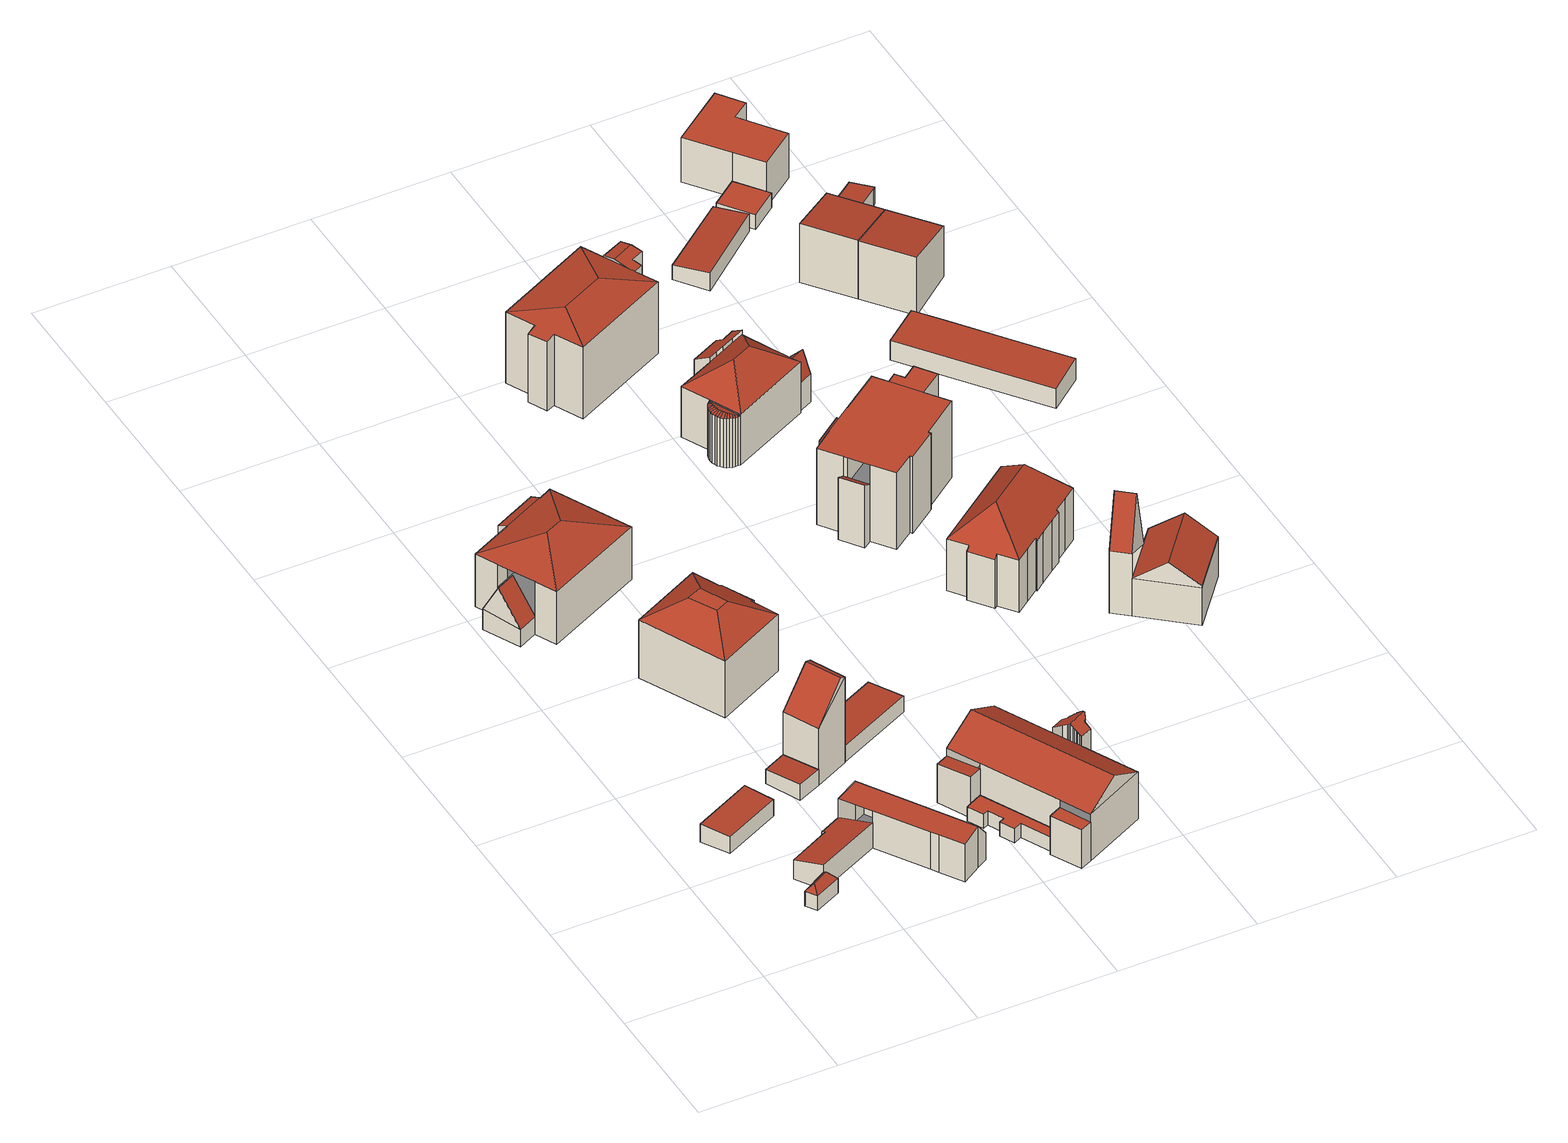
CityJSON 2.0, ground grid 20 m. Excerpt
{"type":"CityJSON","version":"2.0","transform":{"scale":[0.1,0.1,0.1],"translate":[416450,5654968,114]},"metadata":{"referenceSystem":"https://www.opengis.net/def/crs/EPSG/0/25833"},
"CityObjects":{
"building1":{"type":"Building","attributes":{"Dachtyp_tdc":"tdcFreeFormRoof","Gemeindeschluessel":14612000,"Dachneigung":47.54,"QualitaetDacherkennung":16,"Geometrietyp2DReferenz":"3000","measuredHeight":3.55,"function":"31001_9998","roofType":"5000"},"geometry":[{"type":"Solid","lod":"2","boundaries":[[[[0,1,2,3]],[[1,4,5,2]],[[4,6,7,5]],[[6,0,3,7]],[[8,9,6,4]],[[8,4,1]],[[9,8,1,0]],[[9,0,6]],[[3,2,5,7]]]],"semantics":{"surfaces":[{"type":"WallSurface"},{"type":"RoofSurface"},{"type":"GroundSurface"}],"values":[[0,0,0,0,1,1,1,1,2]]}}]},
"building2":{"type":"Building","attributes":{"Dachtyp_tdc":"tdcPolyFlatRoof","Gemeindeschluessel":14612000,"Dachneigung":2.96,"QualitaetDacherkennung":74,"Geometrietyp2DReferenz":"3000","measuredHeight":2.98,"function":"31001_9998","roofType":"2100"},"geometry":[{"type":"Solid","lod":"2","boundaries":[[[[10,11,12,13]],[[11,14,15,12]],[[14,16,17,15]],[[16,18,19,17]],[[18,10,13,19]],[[18,16,14,11,10]],[[13,12,15,17,19]]]],"semantics":{"surfaces":[{"type":"WallSurface"},{"type":"RoofSurface"},{"type":"GroundSurface"}],"values":[[0,0,0,0,0,1,2]]}}]},
"building3":{"type":"Building","attributes":{"Gemeindeschluessel":14612000,"Geometrietyp2DReferenz":"3000","function":"31001_9998","roofType":"9999"},"children":["building3-1","building3-2"]},
"building3-1":{"type":"BuildingPart","attributes":{"Dachtyp_tdc":"tdcGableRoof","Dachneigung":10.15,"QualitaetDacherkennung":6,"Geometrietyp2DReferenz":"3000","measuredHeight":6.65,"roofType":"3100"},"parents":["building3"],"geometry":[{"type":"MultiSurface","lod":"2","boundaries":[[[20,21,22,23,24]],[[25,26,27,28,29]],[[26,30,31,27]],[[30,32,33,31]],[[32,34,35,33]],[[34,36,37,35]],[[36,38,39,37]],[[38,40,41,39]],[[40,42,43,41]],[[42,44,45,43]],[[44,46,47,45]],[[46,48,49,47]],[[48,20,24,49]],[[44,42,40,38,36,34,32,30,26]],[[26,25,21,20,48,46,44]],[[24,23,28,27,31,33,35,37,39,41,43,45,47,49]]],"semantics":{"surfaces":[{"type":"WallSurface"},{"type":"RoofSurface"},{"type":"GroundSurface"}],"values":[0,0,0,0,0,0,0,0,0,0,0,0,0,1,1,2]}}]},
"building3-2":{"type":"BuildingPart","attributes":{"Dachtyp_tdc":"tdcPolyFlatRoof","Dachneigung":12.12,"QualitaetDacherkennung":76,"Geometrietyp2DReferenz":"3000","measuredHeight":4.08,"roofType":"2100"},"parents":["building3"],"geometry":[{"type":"MultiSurface","lod":"2","boundaries":[[[22,50,51,23]],[[50,52,53,51]],[[52,54,55,53]],[[54,56,57,55]],[[56,29,28,57]],[[29,56,54,52,50,22]],[[23,51,53,55,57,28]]],"semantics":{"surfaces":[{"type":"WallSurface"},{"type":"RoofSurface"},{"type":"GroundSurface"}],"values":[0,0,0,0,0,1,2]}}]},
"building4":{"type":"Building","attributes":{"Dachtyp_tdc":"tdcPolyFlatRoof","Gemeindeschluessel":14612000,"Dachneigung":3.76,"QualitaetDacherkennung":67,"Geometrietyp2DReferenz":"3000","measuredHeight":2.62,"function":"31001_9998","roofType":"2100"},"geometry":[{"type":"Solid","lod":"2","boundaries":[[[[58,59,60,61]],[[59,62,63,60]],[[62,64,65,63]],[[64,58,61,65]],[[64,62,59,58]],[[61,60,63,65]]]],"semantics":{"surfaces":[{"type":"WallSurface"},{"type":"RoofSurface"},{"type":"GroundSurface"}],"values":[[0,0,0,0,1,2]]}}]},
"building5":{"type":"Building","attributes":{"Gemeindeschluessel":14612000,"Geometrietyp2DReferenz":"3000","function":"31001_9998","roofType":"9999"},"children":["building5-1","building5-2","building5-3"]},
"building5-1":{"type":"BuildingPart","attributes":{"Dachtyp_tdc":"tdcPolyFlatRoof","Dachneigung":19.69,"QualitaetDacherkennung":51,"Geometrietyp2DReferenz":"3000","measuredHeight":8.6,"roofType":"2100"},"parents":["building5"],"geometry":[{"type":"MultiSurface","lod":"2","boundaries":[[[66,67,68,69]],[[70,71,67,66]],[[71,72,68,67]],[[72,73,69,68]],[[73,72,71,70]]],"semantics":{"surfaces":[{"type":"GroundSurface"},{"type":"WallSurface"},{"type":"RoofSurface"}],"values":[0,1,1,1,2]}}]},
"building5-2":{"type":"BuildingPart","attributes":{"Dachtyp_tdc":"tdcGableRoof","Dachneigung":54.76,"QualitaetDacherkennung":7,"Geometrietyp2DReferenz":"3000","measuredHeight":7.84,"roofType":"3100"},"parents":["building5"],"geometry":[{"type":"MultiSurface","lod":"2","boundaries":[[[74,75,76,77]],[[75,78,79,76]],[[78,80,81,79]],[[78,75,82]],[[75,74,83,82]],[[80,78,82,83]],[[77,76,79,81]]],"semantics":{"surfaces":[{"type":"WallSurface"},{"type":"RoofSurface"},{"type":"GroundSurface"}],"values":[0,0,0,0,1,1,2]}}]},
"building5-3":{"type":"BuildingPart","attributes":{"Dachtyp_tdc":"tdcHipRoof","Dachneigung":19.83,"QualitaetDacherkennung":85,"Geometrietyp2DReferenz":"3000","measuredHeight":10.92,"roofType":"3200"},"parents":["building5"],"geometry":[{"type":"MultiSurface","lod":"2","boundaries":[[[84,85,69,73]],[[84,86,87,85]],[[86,88,89,87]],[[88,90,91,89]],[[90,92,93,91]],[[92,94,74,77,93]],[[95,81,80]],[[95,96,97,81]],[[96,70,66,97]],[[88,86,98]],[[96,95,94,92,90,99]],[[86,84,73,70,96,99,98]],[[90,88,98,99]],[[69,85,87,89,91,93,77,81,97,66]]],"semantics":{"surfaces":[{"type":"WallSurface"},{"type":"RoofSurface"},{"type":"GroundSurface"}],"values":[0,0,0,0,0,0,0,0,0,1,1,1,1,2]}}]},
"building6":{"type":"Building","attributes":{"Dachtyp_tdc":"tdcGableRoof","Gemeindeschluessel":14612000,"Dachneigung":46.69,"QualitaetDacherkennung":2,"Geometrietyp2DReferenz":"3000","measuredHeight":14.34,"function":"31001_9998","roofType":"3100"},"geometry":[{"type":"Solid","lod":"2","boundaries":[[[[100,101,61,60]],[[101,102,103,61]],[[102,104,105,103]],[[104,100,60,105]],[[102,101,106]],[[100,104,107]],[[101,100,107,106]],[[104,102,106,107]],[[60,61,103,105]]]],"semantics":{"surfaces":[{"type":"WallSurface"},{"type":"RoofSurface"},{"type":"GroundSurface"}],"values":[[0,0,0,0,0,0,1,1,2]]}}]},
"building7":{"type":"Building","attributes":{"Dachtyp_tdc":"tdcCutTentRoof","Gemeindeschluessel":14612000,"Dachneigung":31.16,"QualitaetDacherkennung":77,"Geometrietyp2DReferenz":"3000","measuredHeight":12.16,"function":"31001_9998","roofType":"9999"},"geometry":[{"type":"Solid","lod":"2","boundaries":[[[[108,109,110,111]],[[109,112,113,110]],[[112,114,115,113]],[[114,116,117,115]],[[116,118,119,117]],[[118,120,121,119]],[[120,122,123,121]],[[122,108,111,123]],[[114,112,124,125]],[[116,114,125,126]],[[118,116,126,127]],[[112,109,108,122,120,118,127,124]],[[127,126,125,124]],[[111,110,113,115,117,119,121,123]]]],"semantics":{"surfaces":[{"type":"WallSurface"},{"type":"RoofSurface"},{"type":"GroundSurface"}],"values":[[0,0,0,0,0,0,0,0,1,1,1,1,1,2]]}}]},
"building8":{"type":"Building","attributes":{"Dachtyp_tdc":"tdcPolyFlatRoof","Gemeindeschluessel":14612000,"Dachneigung":0,"QualitaetDacherkennung":38,"Geometrietyp2DReferenz":"3000","measuredHeight":2.34,"function":"31001_9998","roofType":"1000"},"geometry":[{"type":"Solid","lod":"2","boundaries":[[[[128,129,130,131]],[[129,132,133,130]],[[132,134,135,133]],[[134,136,137,135]],[[136,138,139,137]],[[138,140,141,139]],[[140,142,143,141]],[[142,144,145,143]],[[144,146,147,145]],[[146,148,149,147]],[[148,128,131,149]],[[148,146,144,142,140,138,136,134,132,129,128]],[[131,130,133,135,137,139,141,143,145,147,149]]]],"semantics":{"surfaces":[{"type":"WallSurface"},{"type":"RoofSurface"},{"type":"GroundSurface"}],"values":[[0,0,0,0,0,0,0,0,0,0,0,1,2]]}}]},
"building9":{"type":"Building","attributes":{"Dachtyp_tdc":"tdcPolyFlatRoof","Gemeindeschluessel":14612000,"Dachneigung":4.47,"QualitaetDacherkennung":44,"Geometrietyp2DReferenz":"3000","measuredHeight":2.62,"function":"31001_9998","roofType":"2100"},"geometry":[{"type":"Solid","lod":"2","boundaries":[[[[150,151,152,153]],[[151,154,155,152]],[[154,156,157,155]],[[156,150,153,157]],[[156,154,151,150]],[[153,152,155,157]]]],"semantics":{"surfaces":[{"type":"WallSurface"},{"type":"RoofSurface"},{"type":"GroundSurface"}],"values":[[0,0,0,0,1,2]]}}]},
"building10":{"type":"Building","attributes":{"Gemeindeschluessel":14612000,"Geometrietyp2DReferenz":"3000","function":"31001_9998","roofType":"9999"},"children":["building10-1","building10-2","building10-3","building10-4"]},
"building10-1":{"type":"BuildingPart","attributes":{"Dachtyp_tdc":"tdcPolyFlatRoof","Dachneigung":0,"QualitaetDacherkennung":56,"Geometrietyp2DReferenz":"3000","measuredHeight":6.28,"roofType":"1000"},"parents":["building10"],"geometry":[{"type":"MultiSurface","lod":"2","boundaries":[[[158,159,160,161]],[[159,162,163,160]],[[162,164,165,163]],[[164,166,167,165]],[[166,164,162,159,158]],[[161,160,163,165,167]]],"semantics":{"surfaces":[{"type":"WallSurface"},{"type":"RoofSurface"},{"type":"GroundSurface"}],"values":[0,0,0,0,1,2]}}]},
"building10-2":{"type":"BuildingPart","attributes":{"Dachtyp_tdc":"tdcPolyFlatRoof","Dachneigung":3.76,"QualitaetDacherkennung":57,"Geometrietyp2DReferenz":"3000","measuredHeight":6.62,"roofType":"2100"},"parents":["building10"],"geometry":[{"type":"MultiSurface","lod":"2","boundaries":[[[168,169,170,171]],[[169,172,173,170]],[[174,168,171,175]],[[174,172,169,168]],[[171,170,173,175]]],"semantics":{"surfaces":[{"type":"WallSurface"},{"type":"RoofSurface"},{"type":"GroundSurface"}],"values":[0,0,0,1,2]}}]},
"building10-3":{"type":"BuildingPart","attributes":{"Dachtyp_tdc":"tdcGableRoof","Dachneigung":29.48,"QualitaetDacherkennung":48,"Geometrietyp2DReferenz":"3000","measuredHeight":10.46,"roofType":"3100"},"parents":["building10"],"geometry":[{"type":"MultiSurface","lod":"2","boundaries":[[[176,177,178,179]],[[177,180,158,161,178]],[[181,182,174,175,167,166]],[[183,184,185,173,172]],[[184,186,187,185]],[[176,188,186,184,189,190,177]],[[182,181,180,190,189,183]],[[183,189,184]],[[177,190,180]],[[179,178,161,167,175,173,185,187,191]]],"semantics":{"surfaces":[{"type":"WallSurface"},{"type":"RoofSurface"},{"type":"GroundSurface"}],"values":[0,0,0,0,0,1,1,0,0,2]}}]},
"building10-4":{"type":"BuildingPart","attributes":{"Dachtyp_tdc":"tdcFreeFormRoof","Dachneigung":35.21,"QualitaetDacherkennung":52,"Geometrietyp2DReferenz":"3000","measuredHeight":10.48,"roofType":"5000"},"parents":["building10"],"geometry":[{"type":"MultiSurface","lod":"2","boundaries":[[[192,193,194,195]],[[193,196,197,194]],[[198,199,200,201,202,203,204,205,206,207,208,209,210,211,212]],[[212,213,214,215,216,217,218,196,193,192,198]],[[197,219,220,221,222,223,179,191,187,224,225,226,227,228,229,230,231,232,233,234,235,236,195,194]],[[196,218,219,197]],[[218,217,220,219]],[[217,216,221,220]],[[216,215,222,221]],[[215,214,223,222]],[[214,213,176,179,223]],[[211,210,224,187,186]],[[210,209,225,224]],[[209,208,226,225]],[[208,207,227,226]],[[207,206,228,227]],[[206,205,229,228]],[[205,204,230,229]],[[204,203,231,230]],[[203,202,232,231]],[[202,201,233,232]],[[201,200,234,233]],[[200,199,235,234]],[[199,198,236,235]],[[198,192,195,236]]],"semantics":{"surfaces":[{"type":"WallSurface"},{"type":"RoofSurface"},{"type":"GroundSurface"}],"values":[0,0,1,1,2,0,0,0,0,0,0,0,0,0,0,0,0,0,0,0,0,0,0,0,0]}}]},
"building11":{"type":"Building","attributes":{"Gemeindeschluessel":14612000,"Geometrietyp2DReferenz":"3000","function":"31001_9998","roofType":"9999"},"children":["building11-1","building11-2"]},
"building11-1":{"type":"BuildingPart","attributes":{"Dachtyp_tdc":"tdcGableRoof","Dachneigung":10.46,"QualitaetDacherkennung":44,"Geometrietyp2DReferenz":"3000","measuredHeight":12.13,"roofType":"3100"},"parents":["building11"],"geometry":[{"type":"MultiSurface","lod":"2","boundaries":[[[237,238,239,240]],[[241,242,243]],[[241,244,245,242]],[[244,246,247,245]],[[246,248,249,247]],[[248,250,251,249]],[[250,237,240,251]],[[246,244,241,252]],[[252,253,238,237,250,248,246]],[[240,239,254,242,245,247,249,251]]],"semantics":{"surfaces":[{"type":"WallSurface"},{"type":"RoofSurface"},{"type":"GroundSurface"}],"values":[0,0,0,0,0,0,0,1,1,2]}}]},
"building11-2":{"type":"BuildingPart","attributes":{"Dachtyp_tdc":"tdcHipRoof","Dachneigung":10.27,"QualitaetDacherkennung":66,"Geometrietyp2DReferenz":"3000","measuredHeight":12.73,"roofType":"3200"},"parents":["building11"],"geometry":[{"type":"MultiSurface","lod":"2","boundaries":[[[255,256,257,258]],[[256,259,260,257]],[[259,261,262,260]],[[261,263,264,262]],[[263,265,266,264]],[[265,243,242,266]],[[267,268,239,238]],[[268,269,270,239]],[[269,271,272,270]],[[271,255,258,272]],[[263,261,259,256,255,271,273]],[[269,268,267,253,274,243,265,275]],[[271,269,275,273]],[[265,263,273,275]],[[258,257,260,262,264,266,242,254,239,270,272]]],"semantics":{"surfaces":[{"type":"WallSurface"},{"type":"RoofSurface"},{"type":"GroundSurface"}],"values":[0,0,0,0,0,0,0,0,0,0,1,1,1,1,2]}}]},
"building12":{"type":"Building","attributes":{"Gemeindeschluessel":14612000,"Geometrietyp2DReferenz":"3000","function":"31001_9998","roofType":"9999"},"children":["building12-1","building12-2","building12-3","building12-4"]},
"building12-1":{"type":"BuildingPart","attributes":{"Dachtyp_tdc":"tdcHipRoof","Dachneigung":37.61,"QualitaetDacherkennung":68,"Geometrietyp2DReferenz":"3000","measuredHeight":11.82,"roofType":"3200"},"parents":["building12"],"geometry":[{"type":"MultiSurface","lod":"2","boundaries":[[[276,277,278,279]],[[280,281,282,283,284]],[[278,280,284,279]],[[283,285,276,279,284]],[[286,287,288,289,290,291,292,293]],[[277,276,288,287,294]],[[276,285,289,288]],[[283,282,295,291,290]],[[281,280,293,292,296]],[[280,278,297,286,293]]],"semantics":{"surfaces":[{"type":"RoofSurface"},{"type":"GroundSurface"},{"type":"WallSurface"}],"values":[0,0,0,0,1,2,2,2,2,2]}}]},
"building12-2":{"type":"BuildingPart","attributes":{"Dachtyp_tdc":"tdcGableRoof","Dachneigung":46.5,"QualitaetDacherkennung":10,"Geometrietyp2DReferenz":"3000","measuredHeight":7.89,"roofType":"3100"},"parents":["building12"],"geometry":[{"type":"MultiSurface","lod":"2","boundaries":[[[295,298,299,291]],[[298,300,301,299]],[[300,296,292,301]],[[300,298,302]],[[298,295,303,302]],[[296,300,302,303]],[[291,299,301,292]]],"semantics":{"surfaces":[{"type":"WallSurface"},{"type":"RoofSurface"},{"type":"GroundSurface"}],"values":[0,0,0,0,1,1,2]}}]},
"building12-3":{"type":"BuildingPart","attributes":{"Dachtyp_tdc":"tdcFreeFormRoof","Dachneigung":16.63,"QualitaetDacherkennung":11,"Geometrietyp2DReferenz":"3000","measuredHeight":8.3,"roofType":"5000"},"parents":["building12"],"geometry":[{"type":"MultiSurface","lod":"2","boundaries":[[[297,304,305,286]],[[304,306,307,305]],[[306,308,309,307]],[[308,310,311,309]],[[310,312,313,311]],[[312,314,315,313]],[[314,316,317,315]],[[316,318,319,317]],[[318,320,321,319]],[[320,322,323,321]],[[322,324,325,323]],[[324,326,327,325]],[[326,328,329,327]],[[328,330,331,329]],[[330,332,333,331]],[[332,334,335,333]],[[334,294,287,335]],[[336,294,334]],[[337,336,334,332]],[[338,337,332,330]],[[339,338,330,328]],[[340,339,328,326]],[[341,340,326,324]],[[342,341,324,322]],[[343,342,322,320]],[[344,343,320,318]],[[345,344,318,316]],[[346,345,316,314]],[[347,346,314,312]],[[348,347,312,310]],[[349,348,310,308]],[[350,349,308,306]],[[351,350,306,304]],[[351,304,297]],[[336,337,338,339,340,341,342,343,344,345,346,347,348,349,350,351,297,294]],[[286,305,307,309,311,313,315,317,319,321,323,325,327,329,331,333,335,287]]],"semantics":{"surfaces":[{"type":"WallSurface"},{"type":"RoofSurface"},{"type":"GroundSurface"}],"values":[0,0,0,0,0,0,0,0,0,0,0,0,0,0,0,0,0,1,1,1,1,1,1,1,1,1,1,1,1,1,1,1,1,1,1,2]}}]},
"building12-4":{"type":"BuildingPart","attributes":{"Dachtyp_tdc":"tdcPolyFlatRoof","Dachneigung":30.22,"QualitaetDacherkennung":29,"Geometrietyp2DReferenz":"3000","measuredHeight":9.05,"roofType":"2100"},"parents":["building12"],"geometry":[{"type":"MultiSurface","lod":"2","boundaries":[[[352,353,354,355]],[[353,356,357,354]],[[356,358,359,357]],[[358,360,283,290,359]],[[361,352,355,289,285]],[[361,360,358,356,353,352]],[[355,354,357,359,290,289]]],"semantics":{"surfaces":[{"type":"WallSurface"},{"type":"RoofSurface"},{"type":"GroundSurface"}],"values":[0,0,0,0,0,1,2]}}]},
"building13":{"type":"Building","attributes":{"Gemeindeschluessel":14612000,"Geometrietyp2DReferenz":"3000","function":"31001_9998","roofType":"9999"},"children":["building13-1","building13-2","building13-3","building13-4"]},
"building13-1":{"type":"BuildingPart","attributes":{"Dachtyp_tdc":"tdcPolyFlatRoof","Dachneigung":0,"QualitaetDacherkennung":53,"Geometrietyp2DReferenz":"3000","measuredHeight":12.44,"roofType":"1000"},"parents":["building13"],"geometry":[{"type":"MultiSurface","lod":"2","boundaries":[[[362,363,364]],[[362,365,366,363]],[[365,367,368,366]],[[367,369,368]],[[370,371,372]],[[370,373,374,371]],[[373,375,376,374]],[[377,378,379,380]],[[378,381,382,379]],[[381,383,384,382]],[[383,385,386,384]],[[385,387,388,386]],[[387,389,390,388]],[[389,391,392,390]],[[391,393,392]],[[391,389,387,385,383,381,378,377,375,373,370,367,365,362]],[[363,366,368,371,374,376,380,379,382,384,386,388,390,392]]],"semantics":{"surfaces":[{"type":"WallSurface"},{"type":"RoofSurface"},{"type":"GroundSurface"}],"values":[0,0,0,0,0,0,0,0,0,0,0,0,0,0,0,1,2]}}]},
"building13-2":{"type":"BuildingPart","attributes":{"Dachtyp_tdc":"tdcPolyFlatRoof","Dachneigung":33.67,"QualitaetDacherkennung":30,"Geometrietyp2DReferenz":"3000","measuredHeight":10.24,"roofType":"2100"},"parents":["building13"],"geometry":[{"type":"MultiSurface","lod":"2","boundaries":[[[369,394,395,368]],[[394,396,397,395]],[[396,372,371,397]],[[372,396,394,369]],[[368,395,397,371]]],"semantics":{"surfaces":[{"type":"WallSurface"},{"type":"RoofSurface"},{"type":"GroundSurface"}],"values":[0,0,0,1,2]}}]},
"building13-3":{"type":"BuildingPart","attributes":{"Dachtyp_tdc":"tdcPolyFlatRoof","Dachneigung":31.22,"QualitaetDacherkennung":33,"Geometrietyp2DReferenz":"3000","measuredHeight":10.18,"roofType":"2100"},"parents":["building13"],"geometry":[{"type":"MultiSurface","lod":"2","boundaries":[[[393,398,399,392]],[[398,400,401,399]],[[400,364,363,401]],[[364,400,398,393]],[[392,399,401,363]]],"semantics":{"surfaces":[{"type":"WallSurface"},{"type":"RoofSurface"},{"type":"GroundSurface"}],"values":[0,0,0,1,2]}}]},
"building13-4":{"type":"BuildingPart","attributes":{"Dachtyp_tdc":"tdcPolyFlatRoof","Dachneigung":0,"QualitaetDacherkennung":46,"Geometrietyp2DReferenz":"3000","measuredHeight":12.41,"roofType":"1000"},"parents":["building13"],"geometry":[{"type":"MultiSurface","lod":"2","boundaries":[[[402,377,380,403]],[[375,404,405,376]],[[404,406,407,405]],[[406,408,409,407]],[[408,402,403,409]],[[408,406,404,375,377,402]],[[403,380,376,405,407,409]]],"semantics":{"surfaces":[{"type":"WallSurface"},{"type":"RoofSurface"},{"type":"GroundSurface"}],"values":[0,0,0,0,0,1,2]}}]},
"building14":{"type":"Building","attributes":{"Dachtyp_tdc":"tdcHipRoof","Gemeindeschluessel":14612000,"Dachneigung":44.92,"QualitaetDacherkennung":66,"Geometrietyp2DReferenz":"3000","measuredHeight":13.54,"function":"31001_9998","roofType":"3200"},"geometry":[{"type":"Solid","lod":"2","boundaries":[[[[410,411,412,413]],[[411,414,415,412]],[[414,416,417,415]],[[416,418,419,417]],[[418,420,421,419]],[[420,422,423,421]],[[422,424,425,423]],[[424,426,427,425]],[[426,428,429,427]],[[428,430,431,429]],[[430,432,433,431]],[[432,434,435,433]],[[434,436,437,435]],[[436,438,439,437]],[[438,440,441,439]],[[440,442,443,441]],[[442,444,445,443]],[[444,446,447,445]],[[446,448,449,447]],[[448,410,413,449]],[[432,430,428,426,424,422,450]],[[444,442,440,438,436,434,451]],[[422,420,418,416,414,411,410,448,446,444,451,450]],[[434,432,450,451]],[[413,412,415,417,419,421,423,425,427,429,431,433,435,437,439,441,443,445,447,449]]]],"semantics":{"surfaces":[{"type":"WallSurface"},{"type":"RoofSurface"},{"type":"GroundSurface"}],"values":[[0,0,0,0,0,0,0,0,0,0,0,0,0,0,0,0,0,0,0,0,1,1,1,1,2]]}}]},
"building15":{"type":"Building","attributes":{"Gemeindeschluessel":14612000,"Geometrietyp2DReferenz":"3000","function":"31001_9998","roofType":"9999"},"children":["building15-1","building15-2"]},
"building15-1":{"type":"BuildingPart","attributes":{"Dachtyp_tdc":"tdcGableRoof","Dachneigung":36.05,"QualitaetDacherkennung":79,"Geometrietyp2DReferenz":"3000","measuredHeight":9.6,"roofType":"3100"},"parents":["building15"],"geometry":[{"type":"MultiSurface","lod":"2","boundaries":[[[452,453,454,455]],[[456,457,458,459,460]],[[457,461,462,458]],[[461,452,455,462]],[[463,464,465,466]],[[456,467,453,465,464,457]],[[452,466,465,453]],[[461,463,466,452]],[[457,464,463,461]],[[455,454,459,458,462]]],"semantics":{"surfaces":[{"type":"WallSurface"},{"type":"RoofSurface"},{"type":"GroundSurface"}],"values":[0,0,0,0,1,1,0,0,0,2]}}]},
"building15-2":{"type":"BuildingPart","attributes":{"Dachtyp_tdc":"tdcGableRoof","Dachneigung":69.49,"QualitaetDacherkennung":3,"Geometrietyp2DReferenz":"3000","measuredHeight":17.58,"roofType":"3100"},"parents":["building15"],"geometry":[{"type":"MultiSurface","lod":"2","boundaries":[[[468,460,459,469]],[[470,471,472,454,453]],[[471,468,469,472]],[[470,467,460,473]],[[468,471,474]],[[460,468,474,473]],[[471,470,473,474]],[[469,459,454,472]]],"semantics":{"surfaces":[{"type":"WallSurface"},{"type":"RoofSurface"},{"type":"GroundSurface"}],"values":[0,0,0,0,0,1,1,2]}}]},
"building16":{"type":"Building","attributes":{"Dachtyp_tdc":"tdcPolyFlatRoof","Gemeindeschluessel":14612000,"Dachneigung":5.66,"QualitaetDacherkennung":85,"Geometrietyp2DReferenz":"3000","measuredHeight":2.9,"function":"31001_9998","roofType":"2100"},"geometry":[{"type":"Solid","lod":"2","boundaries":[[[[475,476,477,478]],[[476,479,480,477]],[[479,481,482,480]],[[481,475,478,482]],[[481,479,476,475]],[[478,477,480,482]]]],"semantics":{"surfaces":[{"type":"WallSurface"},{"type":"RoofSurface"},{"type":"GroundSurface"}],"values":[[0,0,0,0,1,2]]}}]},
"building17":{"type":"Building","attributes":{"Dachtyp_tdc":"tdcPolyFlatRoof","Gemeindeschluessel":14612000,"Dachneigung":2.86,"QualitaetDacherkennung":77,"Geometrietyp2DReferenz":"3000","measuredHeight":3.52,"function":"31001_9998","roofType":"2100"},"geometry":[{"type":"Solid","lod":"2","boundaries":[[[[483,484,485,486]],[[484,487,488,485]],[[487,489,490,488]],[[489,491,492,490]],[[491,493,494,492]],[[493,483,486,494]],[[493,491,489,487,484,483]],[[486,485,488,490,492,494]]]],"semantics":{"surfaces":[{"type":"WallSurface"},{"type":"RoofSurface"},{"type":"GroundSurface"}],"values":[[0,0,0,0,0,0,1,2]]}}]},
"building18":{"type":"Building","attributes":{"Dachtyp_tdc":"tdcPolyFlatRoof","Gemeindeschluessel":14612000,"Dachneigung":0,"QualitaetDacherkennung":77,"Geometrietyp2DReferenz":"3000","measuredHeight":2.35,"function":"31001_9998","roofType":"1000"},"geometry":[{"type":"Solid","lod":"2","boundaries":[[[[495,496,497,498]],[[496,499,500,497]],[[499,501,502,500]],[[501,503,504,502]],[[503,495,498,504]],[[503,501,499,496,495]],[[498,497,500,502,504]]]],"semantics":{"surfaces":[{"type":"WallSurface"},{"type":"RoofSurface"},{"type":"GroundSurface"}],"values":[[0,0,0,0,0,1,2]]}}]},
"building19":{"type":"Building","attributes":{"Dachtyp_tdc":"tdcPolyFlatRoof","Gemeindeschluessel":14612000,"Dachneigung":9.07,"QualitaetDacherkennung":57,"Geometrietyp2DReferenz":"3000","measuredHeight":9.57,"function":"31001_9998","roofType":"2100"},"geometry":[{"type":"Solid","lod":"2","boundaries":[[[[505,506,507,508]],[[506,509,510,507]],[[509,511,512,510]],[[511,505,508,512]],[[511,509,506,505]],[[508,507,510,512]]]],"semantics":{"surfaces":[{"type":"WallSurface"},{"type":"RoofSurface"},{"type":"GroundSurface"}],"values":[[0,0,0,0,1,2]]}}]},
"building20":{"type":"Building","attributes":{"Dachtyp_tdc":"tdcPolyFlatRoof","Gemeindeschluessel":14612000,"Dachneigung":8.86,"QualitaetDacherkennung":55,"Geometrietyp2DReferenz":"3000","measuredHeight":9.55,"function":"31001_9998","roofType":"2100"},"geometry":[{"type":"Solid","lod":"2","boundaries":[[[[513,505,508,507]],[[505,514,515,508]],[[514,516,517,515]],[[516,513,507,517]],[[516,514,505,513]],[[507,508,515,517]]]],"semantics":{"surfaces":[{"type":"WallSurface"},{"type":"RoofSurface"},{"type":"GroundSurface"}],"values":[[0,0,0,0,1,2]]}}]},
"building21":{"type":"Building","attributes":{"Dachtyp_tdc":"tdcPolyFlatRoof","Gemeindeschluessel":14612000,"Dachneigung":0,"QualitaetDacherkennung":44,"Geometrietyp2DReferenz":"3000","measuredHeight":7.22,"function":"31001_9998","roofType":"1000"},"geometry":[{"type":"Solid","lod":"2","boundaries":[[[[518,519,520,521]],[[519,522,523,520]],[[522,524,525,523]],[[524,526,527,525]],[[526,528,529,527]],[[528,530,531,529]],[[530,518,521,531]],[[530,528,526,524,522,519,518]],[[521,520,523,525,527,529,531]]]],"semantics":{"surfaces":[{"type":"WallSurface"},{"type":"RoofSurface"},{"type":"GroundSurface"}],"values":[[0,0,0,0,0,0,0,1,2]]}}]},
"building22":{"type":"Building","attributes":{"Dachtyp_tdc":"tdcPolyFlatRoof","Gemeindeschluessel":14612000,"Dachneigung":7.21,"QualitaetDacherkennung":62,"Geometrietyp2DReferenz":"3000","measuredHeight":2.76,"function":"31001_9998","roofType":"2100"},"geometry":[{"type":"Solid","lod":"2","boundaries":[[[[532,533,534,535]],[[533,536,537,534]],[[536,538,539,537]],[[538,540,541,539]],[[540,532,535,541]],[[540,538,536,533,532]],[[535,534,537,539,541]]]],"semantics":{"surfaces":[{"type":"WallSurface"},{"type":"RoofSurface"},{"type":"GroundSurface"}],"values":[[0,0,0,0,0,1,2]]}}]}
},
"vertices":[
[106,89,34],[145,112,34],[145,112,10],[106,89,10],[155,92,34],[155,92,10],[116,73,34],[116,73,10],[141,97,46],[118,85,45],
[51,268,35],[59,272,35],[59,272,6],[51,268,6],[137,310,35],[137,310,6],[157,270,33],[157,270,6],[74,230,33],[74,230,6],
[284,86,65],[239,157,65],[239,157,45],[239,157,4],[284,86,4],[212,199,65],[244,213,71],[244,213,4],[212,199,4],[212,199,34],[261,222,47],[261,222,4],[308,142,50],[308,142,4],[314,140,44],[314,140,4],[319,136,42],[319,136,4],[321,130,44],[321,130,4],[320,124,49],[320,124,4],[354,69,49],[354,69,4],[339,60,71],[339,60,4],[311,43,65],[311,43,4],[291,75,65],[291,75,4],
[145,112,45],[145,112,4],[122,150,35],[122,150,4],[183,180,35],[183,180,4],[180,183,34],[180,183,4],
[213,350,27],[237,299,30],[237,299,4],[213,350,4],[203,284,30],[203,284,4],[180,334,27],[180,334,4],
[80,843,8],[73,855,8],[137,886,8],[143,874,8],[80,843,94],[73,855,89],[137,886,89],[143,874,94],
[59,729,36],[31,715,36],[31,715,8],[59,729,8],[5,768,42],[5,768,8],[33,782,42],[33,782,8],[16,747,87],[44,761,87],
[143,873,94],[143,873,8],[162,883,94],[162,883,8],[218,768,94],[218,768,8],[74,698,94],[74,698,8],[59,728,94],[59,728,8],[59,729,94],[33,782,94],[18,813,94],[18,813,8],[132,797,117],[105,784,117],
[237,299,97],[213,350,97],[265,374,144],[265,374,4],[288,324,144],[288,324,4],[256,370,148],[280,320,148],
[285,564,96],[280,562,99],[280,562,5],[285,564,5],[298,523,98],[298,523,5],[195,472,98],[195,472,5],[136,594,100],[136,594,5],[240,645,100],[240,645,5],[258,607,100],[258,607,5],[263,609,96],[263,609,5],[237,545,127],[217,535,127],[196,574,127],[219,585,127],
[391,133,24],[383,129,24],[383,129,1],[391,133,1],[372,152,24],[372,152,1],[379,156,24],[379,156,1],[397,165,24],[397,165,1],[452,54,24],[452,54,1],[438,47,24],[438,47,1],[416,91,24],[416,91,1],[404,85,24],[404,85,1],[394,106,24],[394,106,1],[402,110,24],[402,110,1],
[288,324,31],[265,374,27],[265,374,5],[288,324,5],[376,427,27],[376,427,5],[400,377,31],[400,377,5],
[473,10,63],[456,2,63],[456,2,0],[473,10,0],[434,45,63],[434,45,0],[438,47,63],[438,47,0],[452,54,63],[452,54,0],
[379,156,67],[356,203,63],[356,203,0],[379,156,0],[374,212,63],[374,212,0],[397,165,67],[397,165,0],
[526,134,77],[565,55,77],[565,55,0],[526,134,0],[473,10,76],[452,54,76],[397,165,76],[374,212,76],[466,257,77],[466,257,0],[506,175,77],[506,175,0],[518,150,77],[421,234,105],[520,33,105],[518,150,0],
[545,162,105],[544,160,103],[544,160,0],[545,162,0],[544,158,102],[544,158,0],[545,164,105],[544,165,105],[544,167,103],[543,169,102],[542,171,100],[540,172,99],[539,173,97],[537,175,96],[535,175,95],[532,176,94],[530,176,93],[528,175,93],[524,183,86],[506,175,86],[518,150,105],[526,134,93],[543,142,93],[539,151,100],[540,153,100],[542,154,100],[543,156,101],[543,156,0],[542,154,0],[540,153,0],[539,151,0],[543,142,0],[524,183,0],[528,175,0],[530,176,0],[532,176,0],[535,175,0],[537,175,0],[539,173,0],[540,172,0],[542,171,0],[543,169,0],[544,167,0],[544,165,0],[545,164,0],
[455,1187,126],[441,1180,126],[441,1180,11],[455,1187,11],[420,1224,129],[420,1224,11],[420,1224,127],[452,1239,129],[452,1239,11],[459,1224,132],[459,1224,11],[467,1209,129],[467,1209,11],[449,1200,129],[449,1200,11],[427,1209,132],[438,1186,127],[427,1209,11],
[292,1117,127],[279,1111,124],[279,1111,11],[292,1117,11],[266,1138,123],[266,1138,11],[279,1144,127],[279,1144,11],[259,1185,127],[259,1185,11],[404,1256,127],[404,1256,11],[441,1180,128],[441,1180,127],[457,1147,128],[457,1147,11],[312,1076,128],[312,1076,11],[324,1147,138],[427,1209,127],[388,1178,138],
[407,990,90],[426,951,90],[447,906,90],[471,969,125],[563,962,90],[561,964,90],[542,1004,90],[523,1045,90],[501,983,125],[461,1015,90],[447,906,7],[426,951,7],[407,990,7],[461,1015,7],[523,1045,7],[542,1004,7],[561,964,7],[563,962,7],[426,951,87],[542,1004,53],[561,964,52],[447,906,87],
[565,1015,53],[565,1015,7],[584,975,53],[584,975,7],[579,987,86],[556,976,86],
[444,906,87],[444,906,7],[440,906,87],[440,906,7],[436,906,87],[436,906,7],[433,908,87],[433,908,7],[429,909,87],[429,909,7],[426,911,87],[426,911,7],[423,915,87],[423,915,7],[420,918,87],[420,918,7],[419,922,87],[419,922,7],[417,926,87],[417,926,7],[417,931,87],[417,931,7],[417,935,87],[417,935,7],[418,939,87],[418,939,7],[419,942,87],[419,942,7],[421,946,87],[421,946,7],[423,948,87],[423,948,7],[425,947,88],[425,943,89],[425,940,89],[425,937,90],[425,934,90],[426,931,90],[426,928,90],[427,926,90],[429,923,90],[430,921,90],[432,918,90],[433,916,90],[435,914,90],[438,912,89],[440,910,89],[444,908,88],
[450,1037,83],[493,1058,83],[493,1058,7],[450,1037,7],[498,1049,89],[498,1049,7],[516,1058,89],[516,1058,7],[523,1045,98],[461,1015,98],
[499,727,131],[499,727,6],[499,727,99],[477,757,131],[477,757,6],[507,780,131],[507,780,6],[507,780,99],[550,811,131],[550,811,6],[550,811,99],[606,851,131],[606,851,6],[620,832,131],[620,832,6],[649,792,131],[672,760,131],[672,760,6],[649,792,6],[617,719,131],[617,719,6],[619,716,131],[619,716,6],[576,685,131],[576,685,6],[574,688,131],[574,688,6],[543,666,131],[543,666,6],[521,696,131],[521,696,6],[521,696,99],
[499,792,109],[499,792,6],[541,823,109],[541,823,6],
[509,688,108],[509,688,6],[487,718,108],[487,718,6],
[682,816,131],[682,816,6],[633,842,131],[633,842,6],[642,829,131],[642,829,6],[662,844,131],[662,844,6],
[713,548,87],[698,538,87],[698,538,5],[713,548,5],[677,522,87],[677,522,5],[662,511,87],[662,511,5],[661,513,90],[661,513,5],[642,499,90],[642,499,5],[622,484,90],[622,484,5],[603,508,90],[603,508,5],[599,505,84],[599,505,5],[575,537,84],[575,537,5],[580,540,90],[580,540,5],[561,565,90],[561,565,5],[690,660,90],[690,660,5],[708,635,90],[708,635,5],[712,638,84],[712,638,5],[736,606,83],[736,606,5],[732,603,90],[732,603,5],[750,579,90],[750,579,5],[731,565,90],[731,565,5],[711,550,90],[711,550,5],[623,547,140],[689,596,140],
[814,352,67],[745,410,67],[745,410,5],[814,352,5],[792,468,67],[809,488,67],[809,488,5],[792,468,5],[792,468,64],[878,429,67],[878,429,5],[878,429,70],[845,457,101],[781,380,101],[814,352,70],[790,464,67],
[770,486,64],[770,486,5],[745,410,107],[722,429,107],[722,429,5],[764,434,181],[742,453,181],
[642,1348,34],[673,1308,39],[673,1308,10],[642,1348,10],[574,1227,39],[574,1227,10],[542,1269,34],[542,1269,10],
[711,1000,41],[761,1037,44],[761,1037,9],[711,1000,9],[788,1002,44],[788,1002,9],[842,931,44],[842,931,9],[900,855,44],[900,855,9],[851,816,41],[851,816,9],
[682,1308,34],[649,1352,34],[649,1352,10],[682,1308,10],[687,1381,34],[687,1381,10],[716,1343,34],[716,1343,10],[720,1337,34],[720,1337,10],
[798,1177,93],[731,1124,107],[731,1124,11],[798,1177,11],[681,1188,107],[681,1188,11],[748,1241,93],[748,1241,11],
[731,1124,106],[848,1113,93],[848,1113,11],[781,1060,106],[781,1060,11],
[687,1381,81],[644,1438,81],[644,1438,8],[687,1381,8],[723,1496,81],[723,1496,8],[749,1460,81],[749,1460,8],[724,1442,81],[724,1442,8],[768,1381,81],[768,1381,8],[716,1343,81],[716,1343,8],
[790,1245,39],[768,1274,34],[768,1274,11],[790,1245,11],[817,1310,34],[817,1310,11],[838,1281,39],[838,1281,11],[835,1278,39],[835,1278,11]
]}
